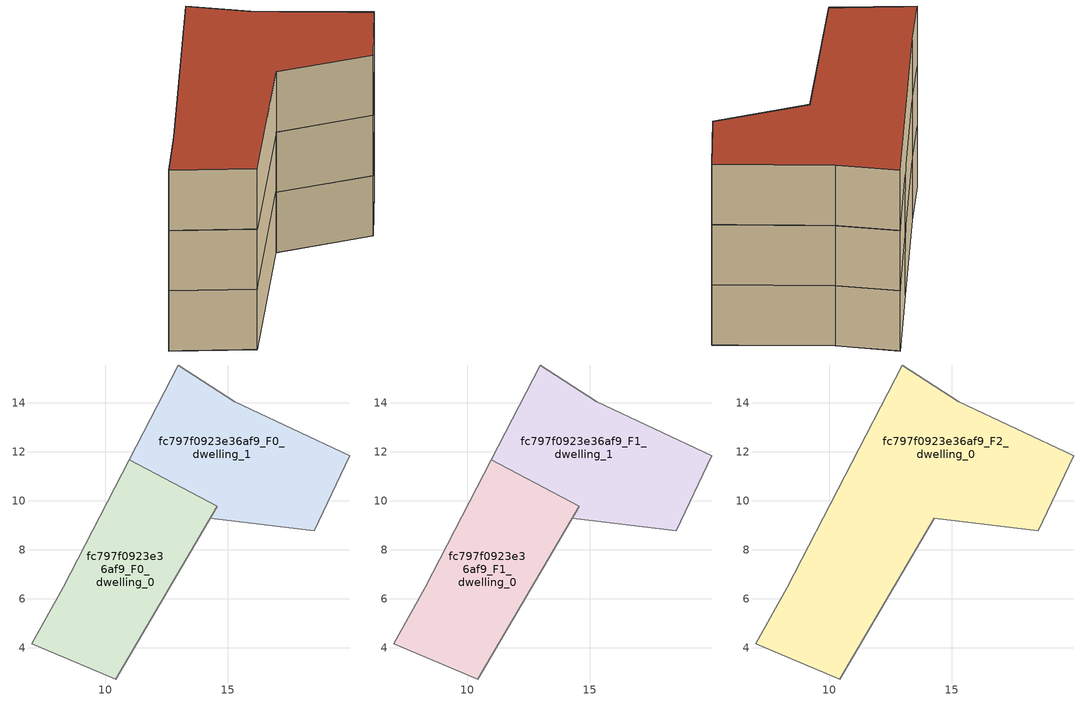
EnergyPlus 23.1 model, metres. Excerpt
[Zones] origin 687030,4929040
fc797f0923e36af9_F0_dwelling_0
 floor ground (EU_floor_Construction): 10.42,2.73 14.57,9.78 10.97,11.68 8.27,6.47 6.99,4.17 z0
 wall adiabatic (EU_wall_Construction): 10.97,11.68 14.57,9.78 10.42,2.73 6.99,4.17 8.27,6.47 10.97,11.68 z0:3
fc797f0923e36af9_F0_dwelling_1
 floor ground (EU_floor_Construction): 18.53,8.78 19.98,11.83 15.29,14.05 12.97,15.54 10.97,11.68 14.57,9.78 14.28,9.28 z0
 wall adiabatic (EU_wall_Construction): 10.97,11.68 12.97,15.54 15.29,14.05 19.98,11.83 18.53,8.78 14.28,9.28 14.57,9.78 10.97,11.68 z0:3
fc797f0923e36af9_F1_dwelling_0
 floor to fc797f0923e36af9_F0_dwelling_0 (EU_floor_Construction): 10.42,2.73 14.57,9.78 10.97,11.68 8.27,6.47 6.99,4.17 z3
 wall adiabatic (EU_wall_Construction): 10.97,11.68 14.57,9.78 10.42,2.73 6.99,4.17 8.27,6.47 10.97,11.68 z3:6
 roof outside (EU_roof_Construction): 14.57,9.78 10.97,11.68 8.27,6.47 10.97,11.68 14.57,9.78 10.42,2.73 z6
fc797f0923e36af9_F1_dwelling_1
 floor to fc797f0923e36af9_F0_dwelling_1 (EU_floor_Construction): 18.53,8.78 19.98,11.83 15.29,14.05 12.97,15.54 10.97,11.68 14.57,9.78 14.28,9.28 z3
 wall adiabatic (EU_wall_Construction): 10.97,11.68 12.97,15.54 15.29,14.05 19.98,11.83 18.53,8.78 14.28,9.28 14.57,9.78 10.97,11.68 z3:6
fc797f0923e36af9_F2_dwelling_0
 floor to fc797f0923e36af9_F1_dwelling_0 (EU_floor_Construction): 10.42,2.73 14.57,9.78 10.97,11.68 8.27,6.47 6.99,4.17 z6
 floor to fc797f0923e36af9_F1_dwelling_1 (EU_floor_Construction): 18.53,8.78 19.98,11.83 15.29,14.05 12.97,15.54 10.97,11.68 14.57,9.78 14.28,9.28 z6
 wall adiabatic (EU_wall_Construction): 10.42,2.73 6.99,4.17 8.27,6.47 12.97,15.54 15.29,14.05 19.98,11.83 18.53,8.78 14.28,9.28 10.42,2.73 z6:9
 roof outside (EU_roof_Construction): 19.98,11.83 18.53,8.78 14.28,9.28 10.42,2.73 6.99,4.17 8.27,6.47 12.97,15.54 15.29,14.05 z9
[Building]
EU S2 Campaign: North Axis=0; Terrain=City; Solar Distribution=FullExterior
[Site:Location]
Bologna: Latitude=44.5; Longitude=11.25; Time Zone=1; Elevation=37
[SizingPeriod:WeatherFileDays]
AnnualSizingPeriod: Begin Month=1; Begin Day of Month=1; End Month=12; End Day of Month=31; Day of Week for Start Day=Monday; Use Weather File Daylight Saving Period=No; Use Weather File Rain and Snow Indicators=No
[MATERIAL]
EU_InternalMass_Material: Roughness=MediumRough; Thickness=0.1; Conductivity=1; Density=1800; Specific Heat=900; Thermal Absorptance=0.9; Solar Absorptance=0.7; Visible Absorptance=0.7
[MATERIAL:NOMASS] Roughness=MediumRough; Thermal Absorptance=0.9; Solar Absorptance=0.7; Visible Absorptance=0.7
Name | Thermal Resistance
EU_wall_NoMass | 0.937881
EU_roof_NoMass | 0.548572
EU_floor_NoMass | 0.71348
[CONSTRUCTION]
EU_wall_Construction: EU_wall_NoMass
EU_roof_Construction: EU_roof_NoMass
EU_floor_Construction: EU_floor_NoMass
EU_InternalMass_Construction: EU_InternalMass_Material
[ZONE] Type=1; Multiplier=1; Ceiling Height=autocalculate; Floor Area=autocalculate; Part of Total Floor Area=Yes
Name | Volume
fc797f0923e36af9_F0_dwelling_0; fc797f0923e36af9_F1_dwelling_0 | 96.4102
fc797f0923e36af9_F2_dwelling_0 | 195.494
fc797f0923e36af9_F0_dwelling_1 | 99.0901
fc797f0923e36af9_F1_dwelling_1 | 99.0886
[INTERNALMASS] Construction=EU_InternalMass_Construction
Name | Zone or ZoneList | Surface Area
fc797f0923e36af9_F0_dwelling_0_EU_InternalMass | fc797f0923e36af9_F0_dwelling_0 | 32.1571
fc797f0923e36af9_F0_dwelling_1_EU_InternalMass | fc797f0923e36af9_F0_dwelling_1 | 33.0292
fc797f0923e36af9_F1_dwelling_0_EU_InternalMass | fc797f0923e36af9_F1_dwelling_0 | 32.1571
fc797f0923e36af9_F1_dwelling_1_EU_InternalMass | fc797f0923e36af9_F1_dwelling_1 | 33.0292
fc797f0923e36af9_F2_dwelling_0_EU_InternalMass | fc797f0923e36af9_F2_dwelling_0 | 65.1888
[OTHEREQUIPMENT] Fuel Type=Electricity; Design Level Calculation Method=Watts/Area; Power per Zone Floor Area=1; Fraction Latent=0; Fraction Radiant=0; Fraction Lost=0; Carbon Dioxide Generation Rate=0; EndUse Subcategory=EU_Step8_InternalGains
Name | Zone or ZoneList or Space or SpaceList | Schedule
EU_Step8_InternalGain_fc797f0923e36af9_F0_dwelling_0_f000 | fc797f0923e36af9_F0_dwelling_0 | EU_Step8_GainSchedule_fc797f0923e36af9_F0_dwelling_0_f000
EU_Step8_InternalGain_fc797f0923e36af9_F0_dwelling_1_f000 | fc797f0923e36af9_F0_dwelling_1 | EU_Step8_GainSchedule_fc797f0923e36af9_F0_dwelling_1_f000
EU_Step8_InternalGain_fc797f0923e36af9_F1_dwelling_0_f000 | fc797f0923e36af9_F1_dwelling_0 | EU_Step8_GainSchedule_fc797f0923e36af9_F1_dwelling_0_f000
EU_Step8_InternalGain_fc797f0923e36af9_F1_dwelling_1_f000 | fc797f0923e36af9_F1_dwelling_1 | EU_Step8_GainSchedule_fc797f0923e36af9_F1_dwelling_1_f000
EU_Step8_InternalGain_fc797f0923e36af9_F2_dwelling_0_f000 | fc797f0923e36af9_F2_dwelling_0 | EU_Step8_GainSchedule_fc797f0923e36af9_F2_dwelling_0_f000
[ZONEVENTILATION:DESIGNFLOWRATE] Schedule=EU_AlwaysOn; Design Flow Rate Calculation Method=AirChanges/Hour; Air Changes per Hour=0.687892; Ventilation Type=Natural; Fan Pressure Rise=0; Fan Total Efficiency=1; Constant Term Coefficient=1; Temperature Term Coefficient=0; Velocity Term Coefficient=0; Velocity Squared Term Coefficient=0; Minimum Indoor Temperature=-100; Maximum Indoor Temperature=100; Delta Temperature=-100; Minimum Outdoor Temperature=-100; Maximum Outdoor Temperature=100; Maximum Wind Speed=40
Name | Zone or ZoneList or Space or SpaceList
EU_ConstantAir_fc797f0923e36af9_F0_dwelling_0 | fc797f0923e36af9_F0_dwelling_0
EU_ConstantAir_fc797f0923e36af9_F0_dwelling_1 | fc797f0923e36af9_F0_dwelling_1
EU_ConstantAir_fc797f0923e36af9_F1_dwelling_0 | fc797f0923e36af9_F1_dwelling_0
EU_ConstantAir_fc797f0923e36af9_F1_dwelling_1 | fc797f0923e36af9_F1_dwelling_1
EU_ConstantAir_fc797f0923e36af9_F2_dwelling_0 | fc797f0923e36af9_F2_dwelling_0
[HVACTEMPLATE:THERMOSTAT] Constant Heating Setpoint=20; Constant Cooling Setpoint=50
EU_HeatOnly_fc797f0923e36af9_F0_dwelling_0; EU_HeatOnly_fc797f0923e36af9_F0_dwelling_1; EU_HeatOnly_fc797f0923e36af9_F1_dwelling_0; EU_HeatOnly_fc797f0923e36af9_F1_dwelling_1; EU_HeatOnly_fc797f0923e36af9_F2_dwelling_0
[HVACTEMPLATE:ZONE:IDEALLOADSAIRSYSTEM] System Availability Schedule=EU_AlwaysOn; Maximum Heating Supply Air Temperature=50; Minimum Cooling Supply Air Temperature=13; Maximum Heating Supply Air Humidity Ratio=0.0156; Minimum Cooling Supply Air Humidity Ratio=0.0077; Heating Limit=NoLimit; Cooling Limit=NoLimit; Heating Availability Schedule=EU_AlwaysOn; Cooling Availability Schedule=EU_CoolingOff; Dehumidification Control Type=ConstantSensibleHeatRatio; Cooling Sensible Heat Ratio=0.7; Dehumidification Setpoint=60; Humidification Control Type=None; Humidification Setpoint=30; Outdoor Air Method=None; Outdoor Air Flow Rate per Person=0.00944; Outdoor Air Flow Rate per Zone Floor Area=0; Outdoor Air Flow Rate per Zone=0; Demand Controlled Ventilation Type=None; Outdoor Air Economizer Type=NoEconomizer; Heat Recovery Type=None; Sensible Heat Recovery Effectiveness=0.7; Latent Heat Recovery Effectiveness=0.65
Name | Template Thermostat
fc797f0923e36af9_F0_dwelling_0 | EU_HeatOnly_fc797f0923e36af9_F0_dwelling_0
fc797f0923e36af9_F0_dwelling_1 | EU_HeatOnly_fc797f0923e36af9_F0_dwelling_1
fc797f0923e36af9_F1_dwelling_0 | EU_HeatOnly_fc797f0923e36af9_F1_dwelling_0
fc797f0923e36af9_F1_dwelling_1 | EU_HeatOnly_fc797f0923e36af9_F1_dwelling_1
fc797f0923e36af9_F2_dwelling_0 | EU_HeatOnly_fc797f0923e36af9_F2_dwelling_0
[SIZING:ZONE] Zone Cooling Design Supply Air Temperature Input Method=SupplyAirTemperature; Zone Cooling Design Supply Air Temperature=13; Zone Heating Design Supply Air Temperature Input Method=SupplyAirTemperature; Zone Heating Design Supply Air Temperature=50; Zone Cooling Design Supply Air Humidity Ratio=0.008; Zone Heating Design Supply Air Humidity Ratio=0.008; Cooling Design Air Flow Method=DesignDay; Cooling Design Air Flow Rate=0; Cooling Minimum Air Flow per Zone Floor Area=0.000762; Cooling Minimum Air Flow=0; Cooling Minimum Air Flow Fraction=0.2; Heating Design Air Flow Method=DesignDay; Heating Design Air Flow Rate=0; Heating Maximum Air Flow per Zone Floor Area=0.002032; Heating Maximum Air Flow=0.141576; Heating Maximum Air Flow Fraction=0.3; Account for Dedicated Outdoor Air System=No; Dedicated Outdoor Air System Control Strategy=NeutralSupplyAir; Dedicated Outdoor Air Low Setpoint Temperature for Design=autosize; Dedicated Outdoor Air High Setpoint Temperature for Design=autosize; Zone Load Sizing Method=Sensible Load Only No Latent Load; Zone Latent Cooling Design Supply Air Humidity Ratio Input Method=HumidityRatioDifference; Zone Cooling Design Supply Air Humidity Ratio Difference=0.005; Zone Latent Heating Design Supply Air Humidity Ratio Input Method=HumidityRatioDifference; Zone Humidification Design Supply Air Humidity Ratio Difference=0.005
fc797f0923e36af9_F0_dwelling_0; fc797f0923e36af9_F0_dwelling_1; fc797f0923e36af9_F1_dwelling_0; fc797f0923e36af9_F1_dwelling_1; fc797f0923e36af9_F2_dwelling_0
[SCHEDULE:CONSTANT]
Name | Hourly Value
EU_AlwaysOn | 1
EU_CoolingOff | 0
[SCHEDULE:FILE] Column Number=1; Rows to Skip at Top=0; Number of Hours of Data=8760; Column Separator=Comma; Interpolate to Timestep=No; Minutes per Item=60; Adjust Schedule for Daylight Savings=Yes
Name | File
EU_Step8_GainSchedule_fc797f0923e36af9_F0_dwelling_0_f000 | ../../schedules/fc797f0923e36af9/fc797f0923e36af9_F0_dwelling_0_f000_gain.csv
EU_Step8_GainSchedule_fc797f0923e36af9_F0_dwelling_1_f000 | ../../schedules/fc797f0923e36af9/fc797f0923e36af9_F0_dwelling_1_f000_gain.csv
EU_Step8_GainSchedule_fc797f0923e36af9_F1_dwelling_0_f000 | ../../schedules/fc797f0923e36af9/fc797f0923e36af9_F1_dwelling_0_f000_gain.csv
EU_Step8_GainSchedule_fc797f0923e36af9_F1_dwelling_1_f000 | ../../schedules/fc797f0923e36af9/fc797f0923e36af9_F1_dwelling_1_f000_gain.csv
EU_Step8_GainSchedule_fc797f0923e36af9_F2_dwelling_0_f000 | ../../schedules/fc797f0923e36af9/fc797f0923e36af9_F2_dwelling_0_f000_gain.csv
